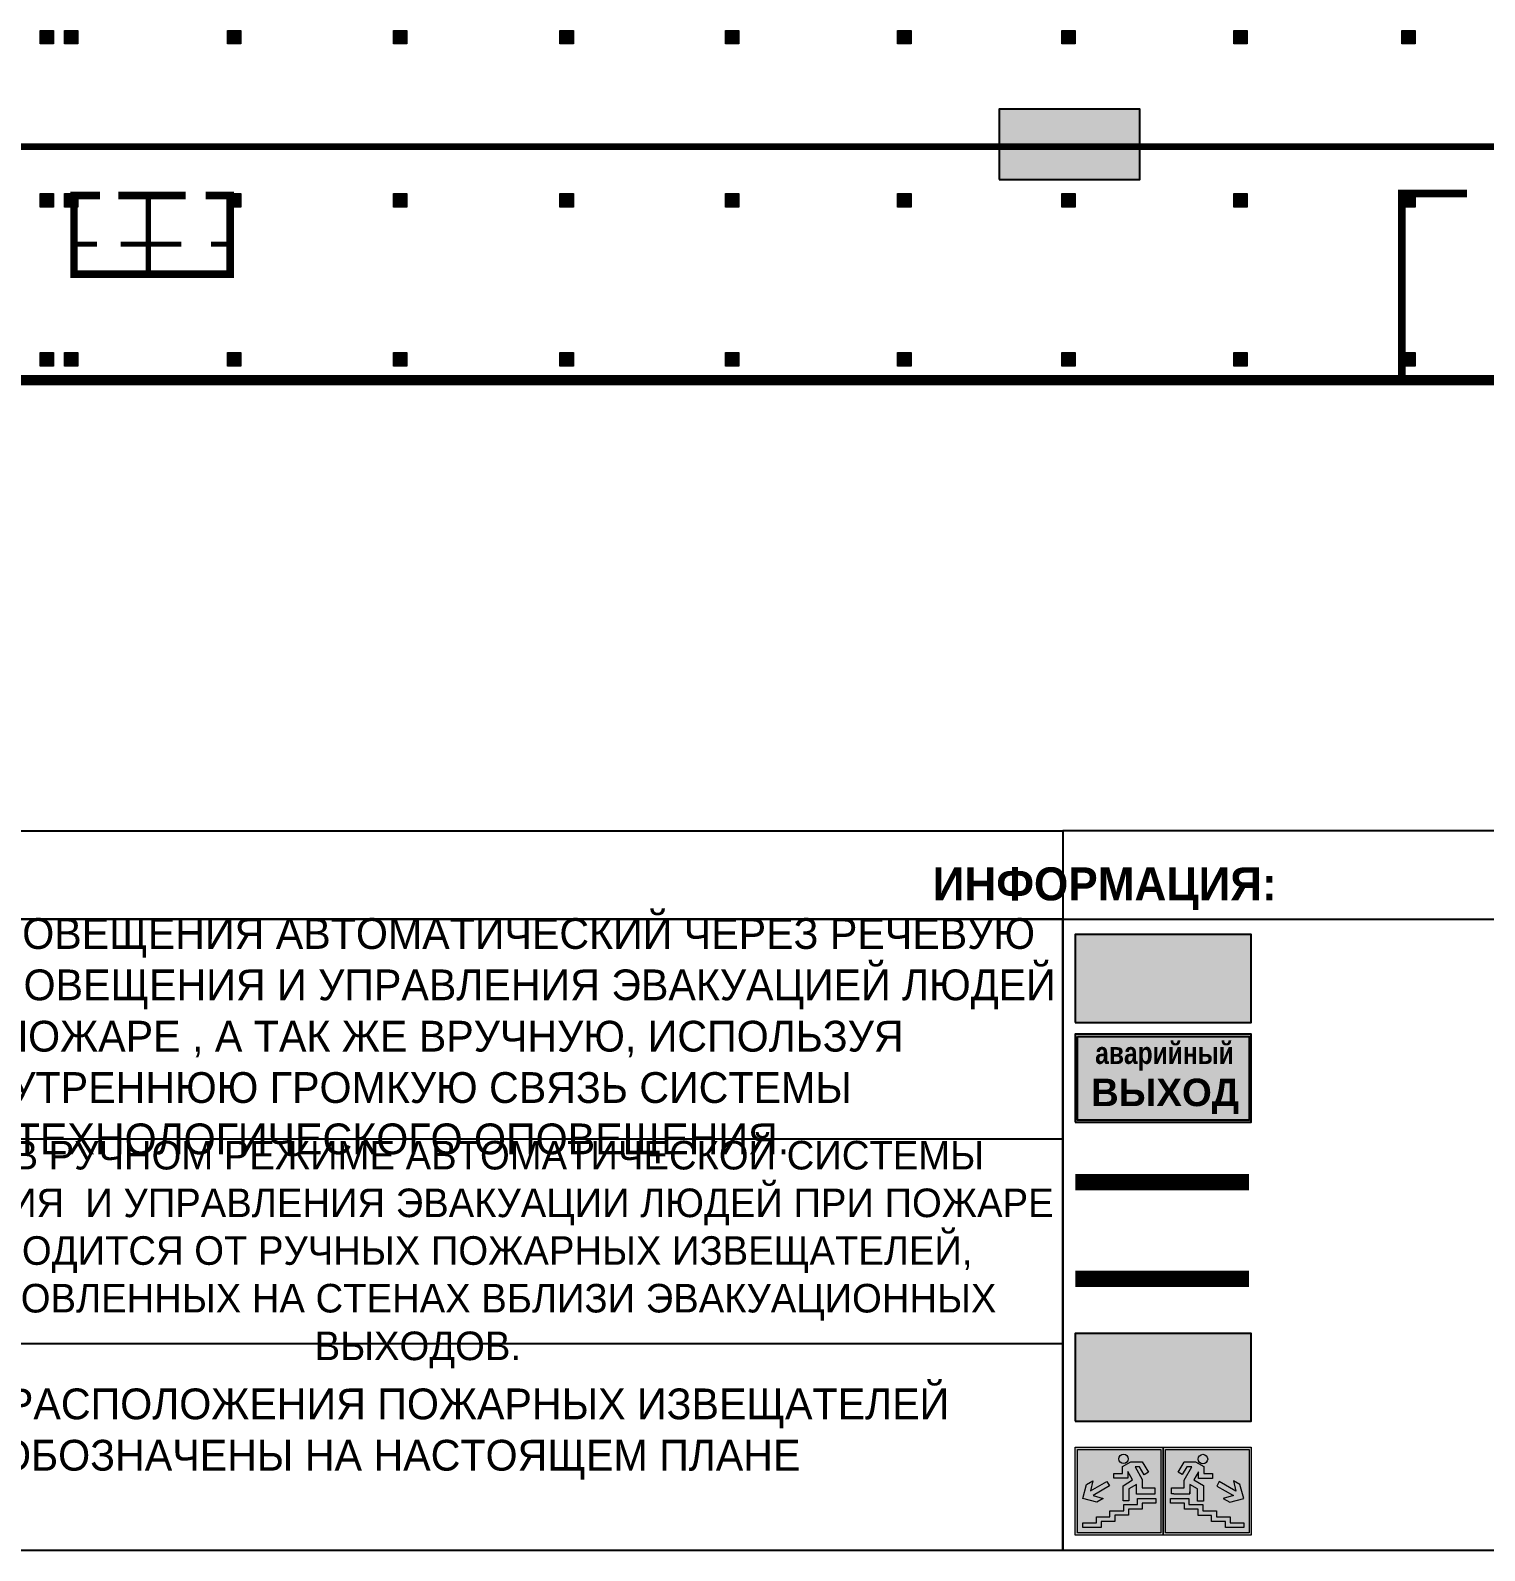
# Model space of a CAD drawing. Header units: millimetres. Extents: x 13810 to 67229, y 12374 to 21950.
# Drawn here: x 27017.3 to 27149.5, y 14574 to 14712.2 of the extents above; entities that cross this region are included whole.
import ezdxf

# ---------------------------------------------------------------- set-up
doc = ezdxf.new("R2010")
doc.units = ezdxf.units.MM
doc.linetypes.add('GOST2.303 4', pattern=[7, 5, -2, 0])
doc.layers.add('План_Штампы', color=7, linetype='Continuous')
doc.styles.add('обычный', font='arial.ttf')

# ---------------------------------------------------------------- blocks, each defined once
blk = doc.blocks.new('A$C41C009D9')
at = {"true_color": 0xffffff}
blk.add_hatch(color=7, dxfattribs=at).paths.add_polyline_path([(0, 8), (-16, 8), (-16, 0), (0, 0)])
h = blk.add_hatch(color=126)
h.dxf.hatch_style = 1
h.paths.add_polyline_path([(-15.8, 7.8), (-15.8, 0.2), (-0.2, 0.2), (-0.2, 7.8)])
at = {"color": 126}
for points in [[(-16, 0), (0, 0), (0, 8), (-16, 8)], [(-16, 0), (0, 0), (0, 8), (-16, 8)], [(-15.8, 7.8), (-0.2, 7.8), (-0.2, 0.2), (-15.8, 0.2)]]:
    blk.add_lwpolyline(points, close=True, dxfattribs=at)
at = {"color": 7, "true_color": 0xffffff, "insert": (-15.8, 7.3), "char_height": 2.5, "width": 15.5999, "attachment_point": 1, "style": 'обычный'}
blk.add_mtext('\\pi1.6133;{\\fArial|b1|i0|c204|p34;\\H0.8x;\\W0.8;аварийный\\H1.25x;\\W1;\\P\\pi1.2327;ВЫХОД}', dxfattribs=at)
blk = doc.blocks.new('A$C32E8229D')
at = {"true_color": 0xffffff}
blk.add_hatch(color=7, dxfattribs=at).paths.add_polyline_path([(0, 0), (0, -8), (16, -8), (16, 0)])
h = blk.add_hatch(color=126)
h.paths.add_polyline_path([(0.2, -0.2), (15.8, -0.2), (15.8, -7.8), (0.2, -7.8)])
h.paths.add_polyline_path([(13.49, -2.05), (12.08, -2.05), (11.37, -2.63, 0.162397), (11.29, -2.84), (11.29, -3.63), (10.35, -3.63), (10.35, -4.05), (11.68, -4.05), (11.68, -3.48), (12.26, -4.28), (11.29, -5.1), (11.29, -6.78), (11.85, -6.78), (11.85, -5.44), (12.8, -4.64), (12.8, -5.94), (14.46, -5.94), (14.46, -5.39), (13.45, -5.39), (13.45, -3.97), (12.46, -2.59), (13.15, -2.59), (13.69, -3.34), (14.18, -3)], flags=16)
h.paths.add_polyline_path([(10.74, -1.82, 1), (11.8, -1.82, 1)], flags=16)
h.paths.add_polyline_path([(9.39, -3.59), (5.99, -3.59), (6.56, -3.03), (5.91, -3.03), (5.1, -3.83), (5.91, -4.64), (6.56, -4.64), (5.99, -4.09), (9.39, -4.09)], flags=16)
h.paths.add_polyline_path([(4.29, -1.08), (1.72, -1.08), (1.72, -6.6), (4.29, -6.6)], flags=16)
at = {"color": 126}
blk.add_lwpolyline([(16, -8), (0, -8), (0, 0), (16, 0)], close=True, dxfattribs=at)
blk = doc.blocks.new('A$C7B4425F7')
at = {"true_color": 0xffffff}
blk.add_hatch(color=7, dxfattribs=at).paths.add_polyline_path([(0, 0), (-16, 0), (-16, -8), (0, -8)])
h = blk.add_hatch(color=126)
h.paths.add_polyline_path([(-0.2, -0.2), (-15.8, -0.2), (-15.8, -7.8), (-0.2, -7.8)])
h.paths.add_polyline_path([(-11.76, -2.03), (-11.76, -3.66), (-11.17, -3.66, -0.568275), (-11.17, -6.18), (-12.58, -6.18), (-12.58, -2.03)], flags=16)
h.paths.add_polyline_path([(-13.33, -4.12, -0.495768), (-13.59, -6.18), (-15.03, -6.18), (-15.03, -2.03), (-13.59, -2.03, -0.487973)], flags=16)
h.paths.add_polyline_path([(-10.25, -2.03), (-9.48, -2.03), (-9.48, -6.18), (-10.25, -6.18)], flags=16)
h.paths.add_polyline_path([(-13.84, -3.69), (-14.24, -3.69), (-14.24, -3.03), (-13.9, -3.03, -0.692621)], flags=0)
h.paths.add_polyline_path([(-9.15, -2.03), (-8.4, -2.03), (-8.04, -3.07), (-7.68, -2.03), (-6.93, -2.03), (-7.64, -4.1), (-6.93, -6.18), (-7.68, -6.18), (-8.04, -5.14), (-8.4, -6.18), (-9.15, -6.18), (-8.44, -4.1)], flags=16)
h.paths.add_polyline_path([(-11.76, -4.46), (-11.42, -4.46, -0.692621), (-11.36, -5.12), (-11.76, -5.12)], flags=0)
h.paths.add_polyline_path([(-13.9, -5.2), (-14.24, -5.2), (-14.24, -4.55), (-13.84, -4.55, -0.708038)], flags=0)
edge = h.paths.add_edge_path(flags=16)
edge.add_ellipse((-5.51, -4.08), major_axis=(0, 2.05), ratio=0.586184, start_angle=0, end_angle=360)
edge = h.paths.add_edge_path(flags=0)
edge.add_ellipse((-5.51, -4.08), major_axis=(0, 1.14), ratio=0.454828, start_angle=0, end_angle=360)
h.paths.add_polyline_path([(-4.13, -4.96, 0.377264), (-3.48, -4.52, 0.0555), (-3.16, -2.03), (-1.66, -2.03), (-1.66, -4.96), (-0.96, -4.96), (-0.96, -7.01), (-1.75, -7.01), (-1.75, -6.18), (-3.3, -6.18), (-3.3, -7.02), (-4.13, -7.02)], flags=16)
h.paths.add_polyline_path([(-2.73, -2.91), (-2.28, -2.91), (-2.28, -4.96), (-3.05, -4.96, 0.079136)], flags=0)
at = {"color": 126}
blk.add_lwpolyline([(-16, -8), (0, -8), (0, 0), (-16, 0)], close=True, dxfattribs=at)
blk = doc.blocks.new('вниз 3')
at = {"lineweight": 0, "true_color": 0xffffff}
h = blk.add_hatch(color=7, dxfattribs=at)
h.dxf.hatch_style = 1
h.paths.add_polyline_path([(40997.5, -4475.69), (40997.25, -4475.28), (40995.76, -4476.15), (40995.97, -4475.23), (40995.39, -4475.56), (40995.05, -4476.83), (40996.33, -4477.17), (40996.91, -4476.83), (40996, -4476.55)], flags=0)
h.paths.add_polyline_path([(40999.81, -4473.95), (41000.22, -4473.95), (41000.64, -4474.67), (41001.03, -4474.43), (41000.46, -4473.49), (41000.42, -4473.49), (40999.43, -4473.49), (40998.68, -4473.92), (40998.68, -4474.57), (40997.88, -4474.57), (40997.88, -4475), (40999.14, -4475), (40999.14, -4474.43), (40999.14, -4474.38), (40999.59, -4475.15), (40998.72, -4475.67), (40998.72, -4477.06), (40999.24, -4477.06), (40999.24, -4475.96), (40999.95, -4475.56), (40999.95, -4476.43), (41001.61, -4476.43), (41001.61, -4475.88), (41000.47, -4475.88), (41000.47, -4475.12)], flags=0)
h.paths.add_polyline_path([(40999.2, -4473.24, 1), (40998.35, -4473.24, 1)], flags=0)
h.paths.add_polyline_path([(41000.46, -4477.26), (41001.69, -4477.26), (41001.69, -4476.84), (41000.03, -4476.84), (41000.03, -4477.39), (40998.78, -4477.39), (40998.78, -4477.95), (40997.53, -4477.95), (40997.53, -4478.5), (40996.29, -4478.5), (40996.29, -4479.06), (40995.05, -4479.06), (40995.05, -4479.48), (40995.29, -4479.48), (40996.72, -4479.48), (40996.72, -4478.92), (40997.97, -4478.92), (40997.97, -4478.36), (40999.2, -4478.36), (40999.2, -4477.81), (41000.46, -4477.81)], flags=0)
h.paths.add_polyline_path([(41002.37, -4472.17), (40994.37, -4472.17), (40994.37, -4480.17), (41002.37, -4480.17)])
h.paths.add_polyline_path([(41002.16, -4479.96), (40994.57, -4479.96), (40994.57, -4472.37), (41002.16, -4472.37)], flags=16)
h.paths.add_polyline_path([(41001.61, -4475.88), (41001.61, -4476.43), (40999.95, -4476.43), (40999.95, -4475.56), (40999.24, -4475.96), (40999.24, -4477.06), (40998.72, -4477.06), (40998.72, -4475.67), (40999.59, -4475.15), (40999.14, -4474.38), (40999.14, -4474.43), (40999.14, -4475), (40997.88, -4475), (40997.88, -4474.57), (40998.68, -4474.57), (40998.68, -4473.92), (40999.43, -4473.49), (41000.42, -4473.49), (41000.46, -4473.49), (41001.03, -4474.43), (41000.64, -4474.67), (41000.22, -4473.95), (40999.81, -4473.95), (41000.47, -4475.12), (41000.47, -4475.88)], flags=0)
h.paths.add_polyline_path([(41001.69, -4476.84), (41001.69, -4477.26), (41000.46, -4477.26), (41000.46, -4477.81), (40999.2, -4477.81), (40999.2, -4478.36), (40997.97, -4478.36), (40997.97, -4478.92), (40996.72, -4478.92), (40996.72, -4479.48), (40995.05, -4479.48), (40995.05, -4479.06), (40996.29, -4479.06), (40996.29, -4478.5), (40997.53, -4478.5), (40997.53, -4477.95), (40998.78, -4477.95), (40998.78, -4477.39), (41000.03, -4477.39), (41000.03, -4476.84)], flags=0)
h.paths.add_polyline_path([(40998.35, -4473.24, -1), (40999.2, -4473.24, -1)], flags=0)
h.paths.add_polyline_path([(40997.5, -4475.69), (40996, -4476.55), (40996.91, -4476.83), (40996.33, -4477.17), (40995.05, -4476.83), (40995.39, -4475.56), (40995.97, -4475.23), (40995.76, -4476.15), (40997.25, -4475.28)], flags=0)
at = {"lineweight": 0}
h = blk.add_hatch(color=126, dxfattribs=at)
h.dxf.hatch_style = 1
h.paths.add_polyline_path([(41002.16, -4472.37), (40994.57, -4472.37), (40994.57, -4479.96), (41002.16, -4479.96)])
h.paths.add_polyline_path([(40995.97, -4475.23), (40995.76, -4476.15), (40997.25, -4475.28), (40997.5, -4475.69), (40996, -4476.55), (40996.91, -4476.83), (40996.33, -4477.17), (40995.05, -4476.83), (40995.39, -4475.56)], flags=16)
h.paths.add_polyline_path([(40997.88, -4474.57), (40998.68, -4474.57), (40998.68, -4473.92), (40999.43, -4473.49), (41000.42, -4473.49), (41000.46, -4473.49), (41001.03, -4474.43), (41000.64, -4474.67), (41000.22, -4473.95), (40999.81, -4473.95), (41000.47, -4475.12), (41000.47, -4475.88), (41001.61, -4475.88), (41001.61, -4476.43), (40999.95, -4476.43), (40999.95, -4475.56), (40999.24, -4475.96), (40999.24, -4477.06), (40998.72, -4477.06), (40998.72, -4475.67), (40999.59, -4475.15), (40999.14, -4474.38), (40999.14, -4474.43), (40999.14, -4475), (40997.88, -4475)], flags=16)
h.paths.add_polyline_path([(40998.35, -4473.24, -1), (40999.2, -4473.24, -1)], flags=16)
h.paths.add_polyline_path([(40997.53, -4477.95), (40998.78, -4477.95), (40998.78, -4477.39), (41000.03, -4477.39), (41000.03, -4476.84), (41001.69, -4476.84), (41001.69, -4477.26), (41000.46, -4477.26), (41000.46, -4477.81), (40999.2, -4477.81), (40999.2, -4478.36), (40997.97, -4478.36), (40997.97, -4478.92), (40996.72, -4478.92), (40996.72, -4479.48), (40995.05, -4479.48), (40995.05, -4479.06), (40996.29, -4479.06), (40996.29, -4478.5), (40997.53, -4478.5)], flags=16)
at = {"lineweight": 0, "true_color": 0xffffff}
h = blk.add_hatch(color=7, dxfattribs=at)
h.dxf.hatch_style = 1
h.paths.add_polyline_path([(40999.2, -4473.24, 1), (40998.35, -4473.24, 1)])
h.paths.add_polyline_path([(40999.81, -4473.95), (41000.22, -4473.95), (41000.64, -4474.67), (41001.03, -4474.43), (41000.46, -4473.49), (41000.42, -4473.49), (40999.43, -4473.49), (40998.68, -4473.92), (40998.68, -4474.57), (40997.88, -4474.57), (40997.88, -4475), (40999.14, -4475), (40999.14, -4474.43), (40999.14, -4474.38), (40999.59, -4475.15), (40998.72, -4475.67), (40998.72, -4477.06), (40999.24, -4477.06), (40999.24, -4475.96), (40999.95, -4475.56), (40999.95, -4476.43), (41001.61, -4476.43), (41001.61, -4475.88), (41000.47, -4475.88), (41000.47, -4475.12)])
h.paths.add_polyline_path([(40999.2, -4477.81), (41000.46, -4477.81), (41000.46, -4477.26), (41001.69, -4477.26), (41001.69, -4476.84), (41000.03, -4476.84), (41000.03, -4477.39), (40998.78, -4477.39), (40998.78, -4477.95), (40997.53, -4477.95), (40997.53, -4478.5), (40996.29, -4478.5), (40996.29, -4479.06), (40995.05, -4479.06), (40995.05, -4479.48), (40995.29, -4479.48), (40996.72, -4479.48), (40996.72, -4478.92), (40997.97, -4478.92), (40997.97, -4478.36), (40999.2, -4478.36)])
h.paths.add_polyline_path([(40997.5, -4475.69), (40997.25, -4475.28), (40995.76, -4476.15), (40995.97, -4475.23), (40995.39, -4475.56), (40995.05, -4476.83), (40996.33, -4477.17), (40996.91, -4476.83), (40996, -4476.55)])
at = {"color": 126, "lineweight": 0}
for points in [[(40994.37, -4472.17), (41002.37, -4472.17), (41002.37, -4480.17), (40994.37, -4480.17)], [(40994.57, -4472.37), (41002.16, -4472.37), (41002.16, -4479.96), (40994.57, -4479.96)]]:
    blk.add_lwpolyline(points, close=True, dxfattribs=at)
for points in [[(40999.14, -4474.43), (40999.14, -4475), (40997.88, -4475), (40997.88, -4474.57), (40998.68, -4474.57), (40998.68, -4473.92), (40999.43, -4473.49), (41000.42, -4473.49), (41000.46, -4473.49), (41001.03, -4474.43), (41000.64, -4474.67), (41000.22, -4473.95), (40999.81, -4473.95), (41000.47, -4475.12), (41000.47, -4475.88), (41001.61, -4475.88), (41001.61, -4476.43), (40999.95, -4476.43), (40999.95, -4475.56), (40999.24, -4475.96), (40999.24, -4477.06), (40998.72, -4477.06), (40998.72, -4475.67), (40999.59, -4475.15), (40999.14, -4474.38), (40999.14, -4474.43)], [(40995.05, -4476.83), (40995.39, -4475.56), (40995.97, -4475.23), (40995.76, -4476.15), (40997.25, -4475.28), (40997.5, -4475.69), (40996, -4476.55), (40996.91, -4476.83), (40996.33, -4477.17), (40995.05, -4476.83)], [(40995.29, -4479.48), (40995.05, -4479.48), (40995.05, -4479.06), (40996.29, -4479.06), (40996.29, -4478.5), (40997.53, -4478.5), (40997.53, -4477.95), (40998.78, -4477.95), (40998.78, -4477.39), (41000.03, -4477.39), (41000.03, -4476.84), (41001.69, -4476.84), (41001.69, -4477.26), (41000.46, -4477.26), (41000.46, -4477.81), (40999.2, -4477.81), (40999.2, -4478.36), (40997.97, -4478.36), (40997.97, -4478.92), (40996.72, -4478.92), (40996.72, -4479.48), (40995.05, -4479.48)]]:
    blk.add_lwpolyline(points, dxfattribs=at)
blk.add_circle((40998.77, -4473.24), 0.426, dxfattribs=at)
blk = doc.blocks.new('вниз')
at = {"lineweight": 0, "true_color": 0xffffff}
h = blk.add_hatch(color=7, dxfattribs=at)
h.dxf.hatch_style = 1
h.paths.add_polyline_path([(40994.51, -4472.22), (40986.51, -4472.22), (40986.51, -4480.22), (40994.51, -4480.22)])
h.paths.add_polyline_path([(40994.31, -4472.42), (40994.31, -4480.01), (40986.71, -4480.01), (40986.71, -4472.42)], flags=16)
h.paths.add_polyline_path([(40988.43, -4473.53), (40989.43, -4473.53), (40990.19, -4473.96), (40990.19, -4474.6), (40991, -4474.6), (40991, -4475.06), (40989.73, -4475.06), (40989.73, -4474.46), (40989.3, -4475.18), (40990.17, -4475.7), (40990.17, -4477.11), (40989.63, -4477.11), (40989.63, -4476.01), (40988.94, -4475.59), (40988.94, -4476.46), (40988.94, -4476.46), (40987.47, -4476.46), (40987.26, -4476.46), (40987.26, -4475.92), (40988.4, -4475.92), (40988.4, -4475.2), (40989.1, -4473.99), (40988.66, -4473.99), (40988.24, -4474.7), (40987.86, -4474.47), (40988.41, -4473.56)], flags=0)
h.paths.add_polyline_path([(40990.55, -4473.29, -1), (40989.69, -4473.29, -1)], flags=0)
h.paths.add_polyline_path([(40988.85, -4476.89), (40988.85, -4477.43), (40990.1, -4477.43), (40990.1, -4477.99), (40991.34, -4477.99), (40991.34, -4478.54), (40992.59, -4478.54), (40992.59, -4479.09), (40993.83, -4479.09), (40993.83, -4479.52), (40992.17, -4479.52), (40992.17, -4478.97), (40990.91, -4478.97), (40990.91, -4478.41), (40989.68, -4478.41), (40989.68, -4477.86), (40988.43, -4477.86), (40988.43, -4477.31), (40987.6, -4477.31), (40987.18, -4477.31), (40987.18, -4476.89)], flags=0)
h.paths.add_polyline_path([(40991.61, -4475.33), (40993.12, -4476.2), (40992.9, -4475.27), (40993.48, -4475.6), (40993.83, -4476.88), (40992.56, -4477.22), (40991.97, -4476.88), (40992.9, -4476.61), (40991.38, -4475.74), (40991.58, -4475.39)], flags=0)
h.paths.add_polyline_path([(40990.19, -4473.96), (40989.43, -4473.53), (40988.43, -4473.53), (40988.41, -4473.56), (40987.86, -4474.47), (40988.24, -4474.7), (40988.66, -4473.99), (40989.1, -4473.99), (40988.4, -4475.2), (40988.4, -4475.92), (40987.26, -4475.92), (40987.26, -4476.46), (40987.47, -4476.46), (40988.94, -4476.46), (40988.94, -4476.27), (40988.94, -4475.59), (40989.63, -4476.01), (40989.63, -4477.11), (40990.17, -4477.11), (40990.17, -4475.7), (40989.3, -4475.18), (40989.73, -4474.46), (40989.73, -4475.06), (40991, -4475.06), (40991, -4474.6), (40990.19, -4474.6)], flags=0)
h.paths.add_polyline_path([(40990.55, -4473.29, 1), (40989.69, -4473.29, 1)], flags=0)
h.paths.add_polyline_path([(40991.61, -4475.33), (40991.58, -4475.39), (40991.38, -4475.74), (40992.9, -4476.61), (40991.97, -4476.88), (40992.56, -4477.22), (40993.83, -4476.88), (40993.48, -4475.6), (40992.9, -4475.27), (40993.12, -4476.2)], flags=0)
h.paths.add_polyline_path([(40990.1, -4477.43), (40988.85, -4477.43), (40988.85, -4476.89), (40987.18, -4476.89), (40987.18, -4477.31), (40987.6, -4477.31), (40988.43, -4477.31), (40988.43, -4477.86), (40989.68, -4477.86), (40989.68, -4478.41), (40990.91, -4478.41), (40990.91, -4478.97), (40992.17, -4478.97), (40992.17, -4479.52), (40993.83, -4479.52), (40993.83, -4479.09), (40992.59, -4479.09), (40992.59, -4478.54), (40991.34, -4478.54), (40991.34, -4477.99), (40990.1, -4477.99)], flags=0)
at = {"lineweight": 0}
h = blk.add_hatch(color=126, dxfattribs=at)
h.dxf.hatch_style = 1
h.paths.add_polyline_path([(40994.31, -4472.42), (40986.71, -4472.42), (40986.71, -4480.01), (40994.31, -4480.01)])
h.paths.add_polyline_path([(40988.43, -4473.53), (40989.43, -4473.53), (40990.19, -4473.96), (40990.19, -4474.6), (40991, -4474.6), (40991, -4475.06), (40989.73, -4475.06), (40989.73, -4474.46), (40989.3, -4475.18), (40990.17, -4475.7), (40990.17, -4477.11), (40989.63, -4477.11), (40989.63, -4476.01), (40988.94, -4475.59), (40988.94, -4476.46), (40988.94, -4476.46), (40987.47, -4476.46), (40987.26, -4476.46), (40987.26, -4475.92), (40988.4, -4475.92), (40988.4, -4475.2), (40989.1, -4473.99), (40988.66, -4473.99), (40988.24, -4474.7), (40987.86, -4474.47), (40988.41, -4473.56)], flags=16)
h.paths.add_polyline_path([(40990.55, -4473.29, -1), (40989.69, -4473.29, -1)], flags=16)
h.paths.add_polyline_path([(40988.85, -4476.89), (40988.85, -4477.43), (40990.1, -4477.43), (40990.1, -4477.99), (40991.34, -4477.99), (40991.34, -4478.54), (40992.59, -4478.54), (40992.59, -4479.09), (40993.83, -4479.09), (40993.83, -4479.52), (40992.17, -4479.52), (40992.17, -4478.97), (40990.91, -4478.97), (40990.91, -4478.41), (40989.68, -4478.41), (40989.68, -4477.86), (40988.43, -4477.86), (40988.43, -4477.31), (40987.6, -4477.31), (40987.18, -4477.31), (40987.18, -4476.89)], flags=16)
h.paths.add_polyline_path([(40991.61, -4475.33), (40993.12, -4476.2), (40992.9, -4475.27), (40993.48, -4475.6), (40993.83, -4476.88), (40992.56, -4477.22), (40991.97, -4476.88), (40992.9, -4476.61), (40991.38, -4475.74), (40991.58, -4475.39)], flags=16)
at = {"lineweight": 0, "true_color": 0xffffff}
h = blk.add_hatch(color=7, dxfattribs=at)
h.dxf.hatch_style = 1
h.paths.add_polyline_path([(40989.73, -4474.46), (40989.73, -4475.06), (40991, -4475.06), (40991, -4474.6), (40990.19, -4474.6), (40990.19, -4473.96), (40989.43, -4473.53), (40988.43, -4473.53), (40988.41, -4473.56), (40987.86, -4474.47), (40988.24, -4474.7), (40988.66, -4473.99), (40989.1, -4473.99), (40988.4, -4475.2), (40988.4, -4475.92), (40987.26, -4475.92), (40987.26, -4476.46), (40987.47, -4476.46), (40988.94, -4476.46), (40988.94, -4475.59), (40989.63, -4476.01), (40989.63, -4477.11), (40990.17, -4477.11), (40990.17, -4475.7), (40989.3, -4475.18)])
h.paths.add_polyline_path([(40989.69, -4473.29, 1), (40990.55, -4473.29, 1)])
h.paths.add_polyline_path([(40991.61, -4475.33), (40991.58, -4475.39), (40991.38, -4475.74), (40992.9, -4476.61), (40991.97, -4476.88), (40992.56, -4477.22), (40993.83, -4476.88), (40993.48, -4475.6), (40992.9, -4475.27), (40993.12, -4476.2)])
h.paths.add_polyline_path([(40990.1, -4477.43), (40988.85, -4477.43), (40988.85, -4476.89), (40987.18, -4476.89), (40987.18, -4477.31), (40987.6, -4477.31), (40988.43, -4477.31), (40988.43, -4477.86), (40989.68, -4477.86), (40989.68, -4478.41), (40990.91, -4478.41), (40990.91, -4478.97), (40992.17, -4478.97), (40992.17, -4479.52), (40993.83, -4479.52), (40993.83, -4479.09), (40992.59, -4479.09), (40992.59, -4478.54), (40991.34, -4478.54), (40991.34, -4477.99), (40990.1, -4477.99)])
at = {"color": 126, "lineweight": 0}
for points in [[(40986.51, -4472.22), (40994.51, -4472.22), (40994.51, -4480.22), (40986.51, -4480.22)], [(40986.71, -4472.42), (40994.31, -4472.42), (40994.31, -4480.01), (40986.71, -4480.01)]]:
    blk.add_lwpolyline(points, close=True, dxfattribs=at)
for points in [[(40987.47, -4476.46), (40987.26, -4476.46), (40987.26, -4475.92), (40988.4, -4475.92), (40988.4, -4475.2), (40989.1, -4473.99), (40988.66, -4473.99), (40988.24, -4474.7), (40987.86, -4474.47), (40988.41, -4473.56), (40988.43, -4473.53), (40989.43, -4473.53), (40990.19, -4473.96), (40990.19, -4474.6), (40991, -4474.6), (40991, -4475.06), (40989.73, -4475.06), (40989.73, -4474.46), (40989.3, -4475.18), (40990.17, -4475.7), (40990.17, -4477.11), (40989.63, -4477.11), (40989.63, -4476.01), (40988.94, -4475.59), (40988.94, -4476.46)], [(40991.58, -4475.39), (40991.38, -4475.74), (40992.9, -4476.61), (40991.97, -4476.88), (40992.56, -4477.22), (40993.83, -4476.88), (40993.48, -4475.6), (40992.9, -4475.27), (40993.12, -4476.2), (40991.61, -4475.33), (40991.58, -4475.39)], [(40987.47, -4476.46), (40988.94, -4476.46), (40988.94, -4476.27)], [(40987.6, -4477.31), (40987.18, -4477.31), (40987.18, -4476.89), (40988.85, -4476.89), (40988.85, -4477.43), (40990.1, -4477.43), (40990.1, -4477.99), (40991.34, -4477.99), (40991.34, -4478.54), (40992.59, -4478.54), (40992.59, -4479.09), (40993.83, -4479.09), (40993.83, -4479.52), (40992.17, -4479.52), (40992.17, -4478.97), (40990.91, -4478.97), (40990.91, -4478.41), (40989.68, -4478.41), (40989.68, -4477.86), (40988.43, -4477.86), (40988.43, -4477.31), (40987.6, -4477.31)]]:
    blk.add_lwpolyline(points, dxfattribs=at)
blk.add_circle((40990.12, -4473.29), 0.432, dxfattribs=at)

msp = doc.modelspace()

# ---------------------------------------------------------------- hatches: boundary and pattern name
at = {"lineweight": 0}
h = msp.add_hatch(color=256, dxfattribs=at)
h.dxf.hatch_style = 1
h.paths.add_polyline_path([(27019.41, 14710.94), (27019.41, 14712.17), (27018.19, 14712.17), (27018.19, 14710.94)])
h = msp.add_hatch(color=256, dxfattribs=at)
h.dxf.hatch_style = 1
h.paths.add_polyline_path([(27021.64, 14710.94), (27021.64, 14712.17), (27020.42, 14712.17), (27020.42, 14710.94)])
h = msp.add_hatch(color=256, dxfattribs=at)
h.dxf.hatch_style = 1
h.paths.add_polyline_path([(27036.45, 14710.94), (27036.45, 14712.17), (27035.23, 14712.17), (27035.23, 14710.94)])
h = msp.add_hatch(color=256, dxfattribs=at)
h.dxf.hatch_style = 1
h.paths.add_polyline_path([(27051.55, 14710.94), (27051.55, 14712.17), (27050.33, 14712.17), (27050.33, 14710.94)])
h = msp.add_hatch(color=256, dxfattribs=at)
h.dxf.hatch_style = 1
h.paths.add_polyline_path([(27066.69, 14710.94), (27066.69, 14712.17), (27065.46, 14712.17), (27065.46, 14710.94)])
h = msp.add_hatch(color=256, dxfattribs=at)
h.dxf.hatch_style = 1
h.paths.add_polyline_path([(27081.73, 14710.94), (27081.73, 14712.17), (27080.51, 14712.17), (27080.51, 14710.94)])
h = msp.add_hatch(color=256, dxfattribs=at)
h.dxf.hatch_style = 1
h.paths.add_polyline_path([(27097.38, 14710.94), (27097.38, 14712.17), (27096.16, 14712.17), (27096.16, 14710.94)])
h = msp.add_hatch(color=256, dxfattribs=at)
h.dxf.hatch_style = 1
h.paths.add_polyline_path([(27112.3, 14710.94), (27112.3, 14712.17), (27111.08, 14712.17), (27111.08, 14710.94)])
h = msp.add_hatch(color=256, dxfattribs=at)
h.dxf.hatch_style = 1
h.paths.add_polyline_path([(27127.95, 14710.94), (27127.95, 14712.17), (27126.73, 14712.17), (27126.73, 14710.94)])
h = msp.add_hatch(color=256, dxfattribs=at)
h.dxf.hatch_style = 1
h.paths.add_polyline_path([(27143.22, 14710.94), (27143.22, 14712.17), (27142, 14712.17), (27142, 14710.94)])
h = msp.add_hatch(color=256, dxfattribs=at)
h.dxf.hatch_style = 1
h.paths.add_polyline_path([(27019.41, 14696.1), (27019.41, 14697.33), (27018.19, 14697.33), (27018.19, 14696.1)])
h = msp.add_hatch(color=256, dxfattribs=at)
h.dxf.hatch_style = 1
h.paths.add_polyline_path([(27021.64, 14696.1), (27021.64, 14697.33), (27020.42, 14697.33), (27020.42, 14696.1)])
h = msp.add_hatch(color=256, dxfattribs=at)
h.dxf.hatch_style = 1
h.paths.add_polyline_path([(27036.45, 14696.1), (27036.45, 14697.33), (27035.23, 14697.33), (27035.23, 14696.1)])
h = msp.add_hatch(color=256, dxfattribs=at)
h.dxf.hatch_style = 1
h.paths.add_polyline_path([(27051.55, 14696.1), (27051.55, 14697.33), (27050.33, 14697.33), (27050.33, 14696.1)])
h = msp.add_hatch(color=256, dxfattribs=at)
h.dxf.hatch_style = 1
h.paths.add_polyline_path([(27066.69, 14696.1), (27066.69, 14697.33), (27065.46, 14697.33), (27065.46, 14696.1)])
h = msp.add_hatch(color=256, dxfattribs=at)
h.dxf.hatch_style = 1
h.paths.add_polyline_path([(27081.73, 14696.1), (27081.73, 14697.33), (27080.51, 14697.33), (27080.51, 14696.1)])
h = msp.add_hatch(color=256, dxfattribs=at)
h.dxf.hatch_style = 1
h.paths.add_polyline_path([(27097.38, 14696.1), (27097.38, 14697.33), (27096.16, 14697.33), (27096.16, 14696.1)])
h = msp.add_hatch(color=256, dxfattribs=at)
h.dxf.hatch_style = 1
h.paths.add_polyline_path([(27112.3, 14696.1), (27112.3, 14697.33), (27111.08, 14697.33), (27111.08, 14696.1)])
h = msp.add_hatch(color=256, dxfattribs=at)
h.dxf.hatch_style = 1
h.paths.add_polyline_path([(27127.95, 14696.1), (27127.95, 14697.33), (27126.73, 14697.33), (27126.73, 14696.1)])
h = msp.add_hatch(color=256, dxfattribs=at)
h.dxf.hatch_style = 1
h.paths.add_polyline_path([(27143.22, 14696.1), (27143.22, 14697.33), (27142, 14697.33), (27142, 14696.1)])
h = msp.add_hatch(color=256, dxfattribs=at)
h.dxf.hatch_style = 1
h.paths.add_polyline_path([(27019.41, 14681.65), (27019.41, 14682.88), (27018.19, 14682.88), (27018.19, 14681.65)])
h = msp.add_hatch(color=256, dxfattribs=at)
h.dxf.hatch_style = 1
h.paths.add_polyline_path([(27021.64, 14681.65), (27021.64, 14682.88), (27020.42, 14682.88), (27020.42, 14681.65)])
h = msp.add_hatch(color=256, dxfattribs=at)
h.dxf.hatch_style = 1
h.paths.add_polyline_path([(27036.45, 14681.65), (27036.45, 14682.88), (27035.23, 14682.88), (27035.23, 14681.65)])
h = msp.add_hatch(color=256, dxfattribs=at)
h.dxf.hatch_style = 1
h.paths.add_polyline_path([(27051.55, 14681.65), (27051.55, 14682.88), (27050.33, 14682.88), (27050.33, 14681.65)])
h = msp.add_hatch(color=256, dxfattribs=at)
h.dxf.hatch_style = 1
h.paths.add_polyline_path([(27066.69, 14681.65), (27066.69, 14682.88), (27065.46, 14682.88), (27065.46, 14681.65)])
h = msp.add_hatch(color=256, dxfattribs=at)
h.dxf.hatch_style = 1
h.paths.add_polyline_path([(27081.73, 14681.65), (27081.73, 14682.88), (27080.51, 14682.88), (27080.51, 14681.65)])
h = msp.add_hatch(color=256, dxfattribs=at)
h.dxf.hatch_style = 1
h.paths.add_polyline_path([(27097.38, 14681.65), (27097.38, 14682.88), (27096.16, 14682.88), (27096.16, 14681.65)])
h = msp.add_hatch(color=256, dxfattribs=at)
h.dxf.hatch_style = 1
h.paths.add_polyline_path([(27112.3, 14681.65), (27112.3, 14682.88), (27111.08, 14682.88), (27111.08, 14681.65)])
h = msp.add_hatch(color=256, dxfattribs=at)
h.dxf.hatch_style = 1
h.paths.add_polyline_path([(27127.95, 14681.65), (27127.95, 14682.88), (27126.73, 14682.88), (27126.73, 14681.65)])
h = msp.add_hatch(color=256, dxfattribs=at)
h.dxf.hatch_style = 1
h.paths.add_polyline_path([(27143.22, 14681.65), (27143.22, 14682.88), (27142, 14682.88), (27142, 14681.65)])

# ---------------------------------------------------------------- linework, layer by layer
for points in [[(27018.19, 14712.17), (27019.41, 14712.17), (27019.41, 14710.94), (27018.19, 14710.94)], [(27020.42, 14712.17), (27021.64, 14712.17), (27021.64, 14710.94), (27020.42, 14710.94)], [(27035.23, 14712.17), (27036.45, 14712.17), (27036.45, 14710.94), (27035.23, 14710.94)], [(27050.33, 14712.17), (27051.55, 14712.17), (27051.55, 14710.94), (27050.33, 14710.94)], [(27065.46, 14712.17), (27066.69, 14712.17), (27066.69, 14710.94), (27065.46, 14710.94)], [(27080.51, 14712.17), (27081.73, 14712.17), (27081.73, 14710.94), (27080.51, 14710.94)], [(27096.16, 14712.17), (27097.38, 14712.17), (27097.38, 14710.94), (27096.16, 14710.94)], [(27111.08, 14712.17), (27112.3, 14712.17), (27112.3, 14710.94), (27111.08, 14710.94)], [(27126.73, 14712.17), (27127.95, 14712.17), (27127.95, 14710.94), (27126.73, 14710.94)], [(27142, 14712.17), (27143.22, 14712.17), (27143.22, 14710.94), (27142, 14710.94)], [(27018.19, 14697.33), (27019.41, 14697.33), (27019.41, 14696.1), (27018.19, 14696.1)], [(27020.42, 14697.33), (27021.64, 14697.33), (27021.64, 14696.1), (27020.42, 14696.1)], [(27035.23, 14697.33), (27036.45, 14697.33), (27036.45, 14696.1), (27035.23, 14696.1)], [(27050.33, 14697.33), (27051.55, 14697.33), (27051.55, 14696.1), (27050.33, 14696.1)], [(27065.46, 14697.33), (27066.69, 14697.33), (27066.69, 14696.1), (27065.46, 14696.1)], [(27080.51, 14697.33), (27081.73, 14697.33), (27081.73, 14696.1), (27080.51, 14696.1)], [(27096.16, 14697.33), (27097.38, 14697.33), (27097.38, 14696.1), (27096.16, 14696.1)], [(27111.08, 14697.33), (27112.3, 14697.33), (27112.3, 14696.1), (27111.08, 14696.1)], [(27126.73, 14697.33), (27127.95, 14697.33), (27127.95, 14696.1), (27126.73, 14696.1)], [(27142, 14697.33), (27143.22, 14697.33), (27143.22, 14696.1), (27142, 14696.1)], [(27018.19, 14682.88), (27019.41, 14682.88), (27019.41, 14681.65), (27018.19, 14681.65)], [(27020.42, 14682.88), (27021.64, 14682.88), (27021.64, 14681.65), (27020.42, 14681.65)], [(27035.23, 14682.88), (27036.45, 14682.88), (27036.45, 14681.65), (27035.23, 14681.65)], [(27050.33, 14682.88), (27051.55, 14682.88), (27051.55, 14681.65), (27050.33, 14681.65)], [(27065.46, 14682.88), (27066.69, 14682.88), (27066.69, 14681.65), (27065.46, 14681.65)], [(27080.51, 14682.88), (27081.73, 14682.88), (27081.73, 14681.65), (27080.51, 14681.65)], [(27096.16, 14682.88), (27097.38, 14682.88), (27097.38, 14681.65), (27096.16, 14681.65)], [(27111.08, 14682.88), (27112.3, 14682.88), (27112.3, 14681.65), (27111.08, 14681.65)], [(27126.73, 14682.88), (27127.95, 14682.88), (27127.95, 14681.65), (27126.73, 14681.65)], [(27142, 14682.88), (27143.22, 14682.88), (27143.22, 14681.65), (27142, 14681.65)]]:
    msp.add_lwpolyline(points, close=True, dxfattribs=at)
at = {"color": 126, "lineweight": 100, "true_color": 0x008754}
msp.add_lwpolyline([(26725.54, 14701.62), (27167.01, 14701.62), (27167.01, 14683.29)], dxfattribs=at)
at = {"lineweight": 0}
for points, const_width in [([(27023.66, 14697.17), (27021.28, 14697.17), (27021.28, 14690.01), (27035.47, 14690.01), (27035.47, 14697.17), (27033.26, 14697.17)], 0.693), ([(27031.42, 14697.17), (27025.31, 14697.17)], 0.693), ([(27147.92, 14697.33), (27142, 14697.33), (27142, 14680.31)], 0.693), ([(27028.04, 14697.17), (27028.04, 14690.01)], 0.462), ([(27021.28, 14692.74), (27023.37, 14692.74)], 0.462), ([(27025.52, 14692.74), (27031.04, 14692.74)], 0.462), ([(27035.47, 14692.74), (27033.74, 14692.74)], 0.462), ([(27164.01, 14680.37), (26978.28, 14680.37)], 0.924)]:
    msp.add_lwpolyline(points, dxfattribs=dict(at, const_width=const_width))
for points in [[(26989.47, 14639.41), (27111.19, 14639.41), (27111.19, 14573.96), (26989.47, 14573.96)], [(26989.47, 14639.41), (27111.19, 14639.41), (27111.19, 14631.36), (26989.47, 14631.36)], [(27111.19, 14631.36), (27254.96, 14631.36), (27254.96, 14639.41), (27111.19, 14639.41)], [(26989.47, 14631.36), (27111.19, 14631.36), (27111.19, 14611.36), (26989.47, 14611.36)], [(27111.19, 14631.36), (27254.96, 14631.36), (27254.96, 14573.96), (27111.19, 14573.96)], [(27111.19, 14611.36), (26989.47, 14611.36), (26989.47, 14592.79), (27111.19, 14592.79)]]:
    msp.add_lwpolyline(points, close=True)
at = {"color": 126, "lineweight": 80, "true_color": 0x008754, "const_width": 1.5}
msp.add_lwpolyline([(27128.11, 14607.46), (27112.31, 14607.46)], dxfattribs=at)
at = {"color": 126, "linetype": 'GOST2.303 4', "lineweight": 80, "true_color": 0x008754, "const_width": 1.5}
msp.add_lwpolyline([(27128.11, 14598.66), (27112.31, 14598.66)], dxfattribs=at)

# ---------------------------------------------------------------- block references
msp.add_blockref('A$C41C009D9', (27128.31, 14612.9))
at = {"color": 126, "true_color": 0x008754}
for name, p in [('вниз 3', (-13882.06, 19055.53)), ('вниз', (-13866.2, 19055.57)), ('вниз', (-13866.2, 19055.57))]:
    msp.add_blockref(name, p, dxfattribs=at)
at = {"layer": 'План_Штампы', "color": 126, "true_color": 0x008754, "xscale": -0.8, "yscale": 0.8, "zscale": 0.8}
msp.add_blockref('A$C32E8229D', (27118.18, 14705), dxfattribs=at)
at = {"layer": 'План_Штампы'}
msp.add_blockref('A$C7B4425F7', (27128.31, 14629.97), dxfattribs=at)
at = {"layer": 'План_Штампы', "color": 126, "true_color": 0x008754, "xscale": -1}
msp.add_blockref('A$C32E8229D', (27128.31, 14593.71), dxfattribs=at)

# ---------------------------------------------------------------- texts
at = {"lineweight": 0, "attachment_point": 5, "style": 'обычный'}
for s, insert, char_height, width in [('{\\fProxima Nova Rg|b1|i0|c204|p2;ИНФОРМАЦИЯ:\\H1.1997x; }', (27114.99, 14634.14), 3, 175.1736), ('{\\fProxima Nova Rg|b0|i0|c204|p2;СПОСОБ ОПОВЕЩЕНИЯ АВТОМАТИЧЕСКИЙ ЧЕРЕЗ РЕЧЕВУЮ СИСТЕМУ ОПОВЕЩЕНИЯ И УПРАВЛЕНИЯ ЭВАКУАЦИЕЙ ЛЮДЕЙ ПРИ ПОЖАРЕ , А ТАК ЖЕ ВРУЧНУЮ, ИСПОЛЬЗУЯ ВНУТРЕННЮЮ ГРОМКУЮ СВЯЗЬ СИСТЕМЫ ТЕХНОЛОГИЧЕСКОГО ОПОВЕЩЕНИЯ.}', (27051.1, 14620.32), 2.8, 118.5618), ('{\\fProxima Nova Rg|b0|i0|c204|p2;\\P\\pt7.8;ЗАПУСК В РУЧНОМ РЕЖИМЕ АВТОМАТИЧЕСКОЙ СИСТЕМЫ ОПОВЕЩЕНИЯ  И УПРАВЛЕНИЯ ЭВАКУАЦИИ ЛЮДЕЙ ПРИ ПОЖАРЕ ПРОИЗВОДИТСЯ ОТ РУЧНЫХ ПОЖАРНЫХ ИЗВЕЩАТЕЛЕЙ, УСТАНАНОВЛЕННЫХ НА СТЕНАХ ВБЛИЗИ ЭВАКУАЦИОННЫХ ВЫХОДОВ. }', (27052.54, 14603.03), 2.6, 121.7868), ('\\pt8.4;{\\fProxima Nova Rg|b0|i0|c204|p2;\\PМЕСТА РАСПОЛОЖЕНИЯ ПОЖАРНЫХ ИЗВЕЩАТЕЛЕЙ ОБОЗНАЧЕНЫ НА НАСТОЯЩЕМ ПЛАНЕ}', (27050.9, 14586.89), 2.8, 118.5618)]:
    msp.add_mtext(s, dxfattribs=dict(at, insert=insert, char_height=char_height, width=width))

doc.saveas('drawing.dxf')
